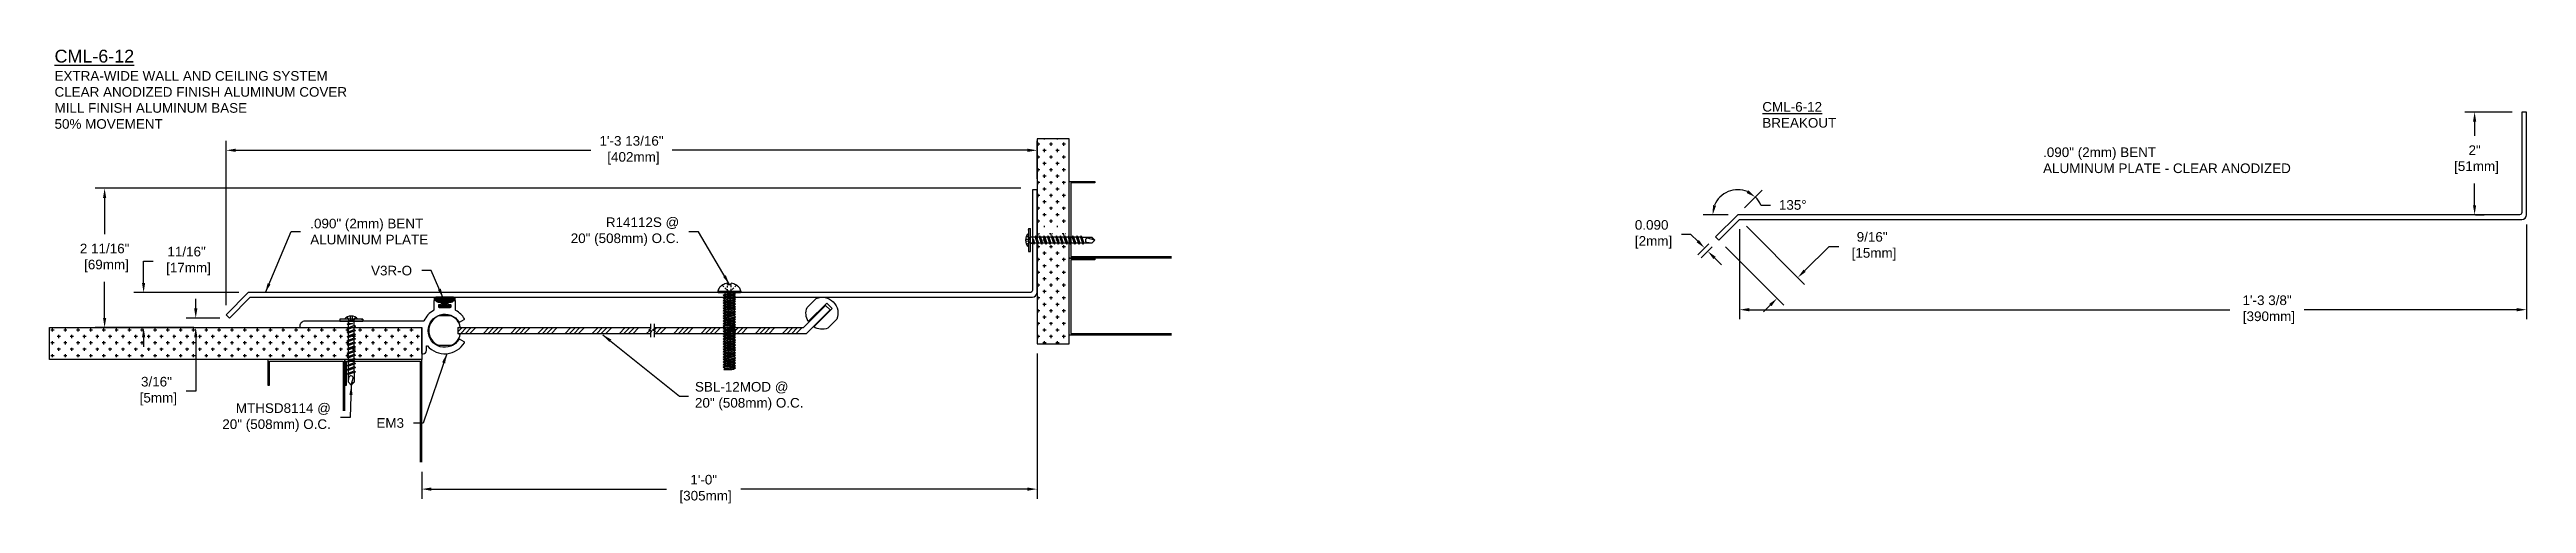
# Model space of a CAD drawing. Header units: inches. Extents: x 8.2 to 56.5, y 49.4 to 58.3.
import ezdxf

# ---------------------------------------------------------------- set-up
doc = ezdxf.new("R2010")
doc.units = ezdxf.units.IN
doc.header["$MEASUREMENT"] = 0
doc.linetypes.add('HIDDEN2', pattern=[0.1875, 0.125, -0.0625])
for name, color, linetype in [('Anchors', 4, 'Continuous'), ('Conditions', 1, 'Continuous'), ('Dimensions', 3, 'Continuous'), ('Fillers', 2, 'Continuous'), ('Metals', 7, 'Continuous'), ('TEXT', 2, 'Continuous')]:
    doc.layers.add(name, color=color, linetype=linetype)
doc.styles.add('ARIAL', font='arial.ttf')
doc.dimstyles.new('Arial', dxfattribs={"dimtxt": 0.1875, "dimasz": 0.1875, "dimexe": 0.1875, "dimexo": 0.1875, "dimgap": 0.1875, "dimtad": 0, "dimtih": 1, "dimtoh": 1, "dimdec": 4, "dimzin": 3, "dimdsep": 46, "dimlunit": 4, "dimtxsty": 'ARIAL', "dimcen": 0.1875, "dimadec": 0, "dimazin": 0, "dimtfac": 1, "dimtdec": 4, "dimtofl": 0, "dimtmove": 0, "dimatfit": 3, "dimfxl": 0, "dimfrac": 2, "dimtolj": 1, "dimtzin": 0, "dimarcsym": 0})

# ---------------------------------------------------------------- blocks, each defined once
blk = doc.blocks.new('V3RforCM')
h = blk.add_hatch(color=256)
h.paths.add_polyline_path([(0.063, -0.194), (0.141, -0.194), (0.141, -0.163), (0.205, -0.163, 0.778538), (0.192, -0.1), (-0.159, -0.1, 0.778538), (-0.172, -0.163), (-0.109, -0.163), (-0.109, -0.194), (-0.03, -0.194), (-0.03, -0.241), (-0.036, -0.267), (-0.091, -0.267), (-0.091, -0.302), (0.124, -0.302), (0.124, -0.267), (0.069, -0.267), (0.063, -0.241)])
edge = h.paths.add_edge_path(flags=16)
edge.add_spline(control_points=[(-0.139, -0.141), (-0.14, -0.141), (-0.185, -0.12), (-0.087, -0.129), (0.017, -0.14)], knot_values=[0.028497, 0.028497, 0.028497, 0.028497, 0.032831, 0.201023, 0.201023, 0.201023, 0.201023], degree=3, periodic=0)
edge.add_spline(control_points=[(0.017, -0.14), (0.12, -0.129), (0.218, -0.12), (0.173, -0.141), (0.172, -0.141)], knot_values=[0.028497, 0.028497, 0.028497, 0.028497, 0.196688, 0.201023, 0.201023, 0.201023, 0.201023], degree=3, periodic=0)
edge.add_line((0.172, -0.141), (-0.139, -0.141))
blk.add_lwpolyline([(0.141, -0.194), (0.141, -0.163), (0.205, -0.163, 0.8111), (0.189, -0.1), (-0.156, -0.1, 0.8111), (-0.172, -0.163), (-0.109, -0.163), (-0.109, -0.194), (-0.03, -0.194), (-0.03, -0.241), (-0.036, -0.267), (-0.091, -0.267), (-0.091, -0.302), (0.124, -0.302), (0.124, -0.267), (0.069, -0.267), (0.063, -0.241), (0.063, -0.194)], format="xyb", close=True)
blk.add_lwpolyline([(0.172, -0.141), (-0.139, -0.141)])
for points in [[(-0.139, -0.141), (-0.14, -0.141), (-0.185, -0.12), (-0.087, -0.129), (0.017, -0.14)], [(0.172, -0.141), (0.173, -0.141), (0.218, -0.12), (0.12, -0.129), (0.017, -0.14)]]:
    blk.add_open_spline(points, degree=3, knots=[0.028497, 0.028497, 0.028497, 0.028497, 0.0328313, 0.2010226, 0.2010226, 0.2010226, 0.2010226])
blk = doc.blocks.new('em3')
blk.add_lwpolyline([(-22.235, -3.441), (-22.235, -3.399, 0.414214), (-22.245, -3.389), (-22.28, -3.389, -0.414214), (-22.29, -3.379), (-22.29, -3.352, -0.414214), (-22.28, -3.342), (-22.207, -3.342, 0.414214), (-22.197, -3.332), (-22.197, -3.321, -0.414214), (-22.187, -3.311), (-22.151, -3.311, -0.414214), (-22.141, -3.321), (-22.141, -3.498, 0.273807), (-22.136, -3.507, -0.158832), (-21.945, -3.71, 0.29076), (-21.936, -3.716), (-19.621, -3.716, -0.414214), (-19.527, -3.81), (-19.527, -3.831, -0.414214), (-19.537, -3.841), (-21.892, -3.841, 0.414214), (-21.902, -3.851), (-21.902, -4.341, -0.414214), (-21.912, -4.351), (-21.933, -4.351, -0.414214), (-21.996, -4.289), (-21.996, -4.204, 0.692603), (-22.013, -4.198, -0.506912), (-22.737, -4.135, -0.420887), (-22.733, -4.121), (-22.642, -4.069, -0.405496), (-22.629, -4.072, 3.520953), (-22.629, -3.731, -0.405496), (-22.642, -3.734), (-22.733, -3.681, -0.420887), (-22.737, -3.668, -0.131423), (-22.569, -3.507, 0.273807), (-22.563, -3.498), (-22.563, -3.321, -0.414214), (-22.553, -3.311), (-22.517, -3.311, -0.414214), (-22.507, -3.321), (-22.507, -3.332, 0.414214), (-22.497, -3.342), (-22.425, -3.342, -0.414214), (-22.415, -3.352), (-22.415, -3.379, -0.414214), (-22.425, -3.389), (-22.46, -3.389, 0.414214), (-22.47, -3.399), (-22.47, -3.441, 0.414214), (-22.46, -3.451), (-22.245, -3.451, 0.414214)], format="xyb", close=True)
blk = doc.blocks.new('R14112S')
for p, q in [((-0.226, 0.031), (0.226, 0.031)), ((-0.226, 0.031), (-0.22, 0)), ((-0.22, 0), (0.22, 0)), ((-0.109, 0.116), (-0.133, 0.141)), ((-0.057, 0.062), (-0.086, 0.092)), ((-0.085, 0), (-0.085, -0.03)), ((-0.034, 0.038), (-0.042, 0.046)), ((-0.034, 0.161), (-0.034, 0.182)), ((-0.034, 0.161), (0.034, 0.161)), ((-0.034, 0.103), (-0.034, 0.131)), ((-0.034, 0.038), (-0.034, 0.065)), ((-0.034, 0.038), (-0.01, 0.038)), ((0.01, 0.038), (0.034, 0.038)), ((0.034, 0.161), (0.034, 0.182)), ((0.034, 0.106), (0.034, 0.142)), ((0.034, 0.038), (0.034, 0.073)), ((0.034, 0.038), (0.042, 0.046)), ((0.057, 0.062), (0.086, 0.092)), ((0.085, 0), (0.085, -0.005)), ((0.109, 0.116), (0.133, 0.141)), ((0.226, 0.031), (0.22, 0)), ((-0.119, -0.05), (0.119, -0.025)), ((-0.119, -0.05), (-0.085, -0.03)), ((-0.119, -0.05), (-0.085, -0.07)), ((-0.119, -0.1), (0.119, -0.075)), ((-0.119, -0.1), (-0.085, -0.08)), ((-0.119, -0.1), (-0.085, -0.12)), ((-0.119, -0.15), (0.119, -0.125)), ((-0.119, -0.15), (-0.085, -0.13)), ((-0.119, -0.15), (-0.085, -0.17)), ((-0.119, -0.2), (0.119, -0.175)), ((-0.119, -0.2), (-0.085, -0.18)), ((-0.119, -0.2), (-0.085, -0.22)), ((-0.119, -0.25), (0.119, -0.225)), ((-0.119, -0.25), (-0.085, -0.23)), ((-0.119, -0.25), (-0.085, -0.27)), ((-0.119, -0.3), (0.119, -0.275)), ((-0.119, -0.3), (-0.085, -0.28)), ((-0.119, -0.3), (-0.085, -0.32)), ((-0.119, -0.35), (0.119, -0.325)), ((-0.119, -0.35), (-0.085, -0.33)), ((-0.119, -0.35), (-0.085, -0.37)), ((-0.119, -0.4), (0.119, -0.375)), ((-0.119, -0.4), (-0.085, -0.38)), ((-0.119, -0.4), (-0.085, -0.42)), ((-0.119, -0.45), (0.119, -0.425)), ((-0.119, -0.45), (-0.085, -0.43)), ((-0.119, -0.45), (-0.085, -0.47)), ((-0.119, -0.5), (0.119, -0.475)), ((-0.119, -0.5), (-0.085, -0.48)), ((-0.085, -0.03), (0.085, -0.005)), ((-0.085, -0.07), (0.085, -0.045)), ((-0.085, -0.08), (0.085, -0.055)), ((-0.085, -0.07), (-0.085, -0.08)), ((-0.085, -0.12), (0.085, -0.095)), ((-0.085, -0.13), (0.085, -0.105)), ((-0.085, -0.12), (-0.085, -0.13)), ((-0.085, -0.17), (0.085, -0.145)), ((-0.085, -0.18), (0.085, -0.155)), ((-0.085, -0.17), (-0.085, -0.18)), ((-0.085, -0.22), (0.085, -0.195)), ((-0.085, -0.23), (0.085, -0.205)), ((-0.085, -0.22), (-0.085, -0.23)), ((-0.085, -0.27), (0.085, -0.245)), ((-0.085, -0.28), (0.085, -0.255)), ((-0.085, -0.27), (-0.085, -0.28)), ((-0.085, -0.32), (0.085, -0.295)), ((-0.085, -0.33), (0.085, -0.305)), ((-0.085, -0.32), (-0.085, -0.33)), ((-0.085, -0.37), (0.085, -0.345)), ((-0.085, -0.38), (0.085, -0.355)), ((-0.085, -0.37), (-0.085, -0.38)), ((-0.085, -0.42), (0.085, -0.395)), ((-0.085, -0.43), (0.085, -0.405)), ((-0.085, -0.42), (-0.085, -0.43)), ((-0.085, -0.47), (0.085, -0.445)), ((-0.085, -0.48), (0.085, -0.455)), ((-0.085, -0.47), (-0.085, -0.48)), ((0.119, -0.025), (0.085, -0.005)), ((0.119, -0.025), (0.085, -0.045)), ((0.085, -0.045), (0.085, -0.055)), ((0.119, -0.075), (0.085, -0.055)), ((0.119, -0.075), (0.085, -0.095)), ((0.085, -0.095), (0.085, -0.105)), ((0.119, -0.125), (0.085, -0.105)), ((0.119, -0.125), (0.085, -0.145)), ((0.085, -0.145), (0.085, -0.155)), ((0.119, -0.175), (0.085, -0.155)), ((0.119, -0.175), (0.085, -0.195)), ((0.085, -0.195), (0.085, -0.205)), ((0.119, -0.225), (0.085, -0.205)), ((0.119, -0.225), (0.085, -0.245)), ((0.085, -0.245), (0.085, -0.255)), ((0.119, -0.275), (0.085, -0.255)), ((0.119, -0.275), (0.085, -0.295)), ((0.085, -0.295), (0.085, -0.305)), ((0.119, -0.325), (0.085, -0.305)), ((0.119, -0.325), (0.085, -0.345)), ((0.085, -0.345), (0.085, -0.355)), ((0.119, -0.375), (0.085, -0.355)), ((0.119, -0.375), (0.085, -0.395)), ((0.085, -0.395), (0.085, -0.405)), ((0.119, -0.425), (0.085, -0.405)), ((0.119, -0.425), (0.085, -0.445)), ((0.085, -0.445), (0.085, -0.455)), ((0.119, -0.475), (0.085, -0.455)), ((0.119, -0.475), (0.085, -0.495)), ((-0.119, -0.5), (-0.085, -0.52)), ((-0.119, -0.55), (0.119, -0.525)), ((-0.119, -0.55), (-0.085, -0.53)), ((-0.119, -0.55), (-0.085, -0.57)), ((-0.119, -0.6), (0.119, -0.575)), ((-0.119, -0.6), (-0.085, -0.58)), ((-0.119, -0.6), (-0.085, -0.62)), ((-0.119, -0.65), (0.119, -0.625)), ((-0.119, -0.65), (-0.085, -0.63)), ((-0.119, -0.65), (-0.085, -0.67)), ((-0.119, -0.7), (0.119, -0.675)), ((-0.119, -0.7), (-0.085, -0.68)), ((-0.119, -0.7), (-0.085, -0.72)), ((-0.119, -0.75), (0.119, -0.725)), ((-0.119, -0.75), (-0.085, -0.73)), ((-0.119, -0.75), (-0.085, -0.77)), ((-0.119, -0.8), (0.119, -0.775)), ((-0.119, -0.8), (-0.085, -0.78)), ((-0.119, -0.8), (-0.085, -0.82)), ((-0.119, -0.85), (0.119, -0.825)), ((-0.119, -0.85), (-0.085, -0.83)), ((-0.119, -0.85), (-0.085, -0.87)), ((-0.119, -0.9), (0.119, -0.875)), ((-0.119, -0.9), (-0.085, -0.88)), ((-0.119, -0.9), (-0.085, -0.92)), ((-0.119, -0.95), (0.119, -0.925)), ((-0.119, -0.95), (-0.085, -0.93)), ((-0.119, -0.95), (-0.085, -0.97)), ((-0.085, -0.52), (0.085, -0.495)), ((-0.085, -0.53), (0.085, -0.505)), ((-0.085, -0.52), (-0.085, -0.53)), ((-0.085, -0.57), (0.085, -0.545)), ((-0.085, -0.58), (0.085, -0.555)), ((-0.085, -0.57), (-0.085, -0.58)), ((-0.085, -0.62), (0.085, -0.595)), ((-0.085, -0.63), (0.085, -0.605)), ((-0.085, -0.62), (-0.085, -0.63)), ((-0.085, -0.67), (0.085, -0.645)), ((-0.085, -0.68), (0.085, -0.655)), ((-0.085, -0.67), (-0.085, -0.68)), ((-0.085, -0.72), (0.085, -0.695)), ((-0.085, -0.73), (0.085, -0.705)), ((-0.085, -0.72), (-0.085, -0.73)), ((-0.085, -0.77), (0.085, -0.745)), ((-0.085, -0.78), (0.085, -0.755)), ((-0.085, -0.77), (-0.085, -0.78)), ((-0.085, -0.82), (0.085, -0.795)), ((-0.085, -0.83), (0.085, -0.805)), ((-0.085, -0.82), (-0.085, -0.83)), ((-0.085, -0.87), (0.085, -0.845)), ((-0.085, -0.88), (0.085, -0.855)), ((-0.085, -0.87), (-0.085, -0.88)), ((-0.085, -0.92), (0.085, -0.895)), ((-0.085, -0.93), (0.085, -0.905)), ((-0.085, -0.92), (-0.085, -0.93)), ((-0.085, -0.97), (0.085, -0.945)), ((-0.085, -0.98), (0.085, -0.955)), ((0.085, -0.495), (0.085, -0.505)), ((0.119, -0.525), (0.085, -0.505)), ((0.119, -0.525), (0.085, -0.545)), ((0.085, -0.545), (0.085, -0.555)), ((0.119, -0.575), (0.085, -0.555)), ((0.119, -0.575), (0.085, -0.595)), ((0.085, -0.595), (0.085, -0.605)), ((0.119, -0.625), (0.085, -0.605)), ((0.119, -0.625), (0.085, -0.645)), ((0.085, -0.645), (0.085, -0.655)), ((0.119, -0.675), (0.085, -0.655)), ((0.119, -0.675), (0.085, -0.695)), ((0.085, -0.695), (0.085, -0.705)), ((0.119, -0.725), (0.085, -0.705)), ((0.119, -0.725), (0.085, -0.745)), ((0.085, -0.745), (0.085, -0.755)), ((0.119, -0.775), (0.085, -0.755)), ((0.119, -0.775), (0.085, -0.795)), ((0.085, -0.795), (0.085, -0.805)), ((0.119, -0.825), (0.085, -0.805)), ((0.119, -0.825), (0.085, -0.845)), ((0.085, -0.845), (0.085, -0.855)), ((0.119, -0.875), (0.085, -0.855)), ((0.119, -0.875), (0.085, -0.895)), ((0.085, -0.895), (0.085, -0.905)), ((0.119, -0.925), (0.085, -0.905)), ((0.119, -0.925), (0.085, -0.945)), ((0.085, -0.945), (0.085, -0.955)), ((0.119, -0.975), (0.085, -0.955)), ((-0.119, -1), (0.119, -0.975)), ((-0.119, -1), (-0.085, -0.98)), ((-0.119, -1), (-0.085, -1.02)), ((-0.119, -1.05), (0.119, -1.025)), ((-0.119, -1.05), (-0.085, -1.03)), ((-0.119, -1.05), (-0.085, -1.07)), ((-0.119, -1.1), (0.119, -1.075)), ((-0.119, -1.1), (-0.085, -1.08)), ((-0.119, -1.1), (-0.085, -1.12)), ((-0.119, -1.15), (0.119, -1.125)), ((-0.119, -1.15), (-0.085, -1.13)), ((-0.119, -1.15), (-0.085, -1.17)), ((-0.119, -1.2), (0.119, -1.175)), ((-0.119, -1.2), (-0.085, -1.18)), ((-0.119, -1.2), (-0.085, -1.22)), ((-0.119, -1.25), (0.119, -1.225)), ((-0.119, -1.25), (-0.085, -1.23)), ((-0.119, -1.25), (-0.085, -1.27)), ((-0.119, -1.3), (0.119, -1.275)), ((-0.119, -1.3), (-0.085, -1.28)), ((-0.119, -1.3), (-0.085, -1.32)), ((-0.119, -1.35), (0.119, -1.325)), ((-0.119, -1.35), (-0.085, -1.33)), ((-0.119, -1.35), (-0.085, -1.37)), ((-0.119, -1.4), (0.119, -1.375)), ((-0.119, -1.4), (-0.085, -1.38)), ((-0.119, -1.4), (-0.085, -1.42)), ((-0.119, -1.45), (0.119, -1.425)), ((-0.119, -1.45), (-0.085, -1.43)), ((-0.085, -0.97), (-0.085, -0.98)), ((-0.085, -1.02), (0.085, -0.995)), ((-0.085, -1.03), (0.085, -1.005)), ((-0.085, -1.02), (-0.085, -1.03)), ((-0.085, -1.07), (0.085, -1.045)), ((-0.085, -1.08), (0.085, -1.055)), ((-0.085, -1.07), (-0.085, -1.08)), ((-0.085, -1.12), (0.085, -1.095)), ((-0.085, -1.13), (0.085, -1.105)), ((-0.085, -1.12), (-0.085, -1.13)), ((-0.085, -1.17), (0.085, -1.145)), ((-0.085, -1.18), (0.085, -1.155)), ((-0.085, -1.17), (-0.085, -1.18)), ((-0.085, -1.22), (0.085, -1.195)), ((-0.085, -1.23), (0.085, -1.205)), ((-0.085, -1.22), (-0.085, -1.23)), ((-0.085, -1.27), (0.085, -1.245)), ((-0.085, -1.28), (0.085, -1.255)), ((-0.085, -1.27), (-0.085, -1.28)), ((-0.085, -1.32), (0.085, -1.295)), ((-0.085, -1.33), (0.085, -1.305)), ((-0.085, -1.32), (-0.085, -1.33)), ((-0.085, -1.37), (0.085, -1.345)), ((-0.085, -1.38), (0.085, -1.355)), ((-0.085, -1.37), (-0.085, -1.38)), ((-0.085, -1.42), (0.085, -1.395)), ((-0.085, -1.43), (0.085, -1.405)), ((-0.085, -1.42), (-0.085, -1.43)), ((-0.085, -1.47), (0.085, -1.445)), ((0.119, -0.975), (0.085, -0.995)), ((0.085, -0.995), (0.085, -1.005)), ((0.119, -1.025), (0.085, -1.005)), ((0.119, -1.025), (0.085, -1.045)), ((0.085, -1.045), (0.085, -1.055)), ((0.119, -1.075), (0.085, -1.055)), ((0.119, -1.075), (0.085, -1.095)), ((0.085, -1.095), (0.085, -1.105)), ((0.119, -1.125), (0.085, -1.105)), ((0.119, -1.125), (0.085, -1.145)), ((0.085, -1.145), (0.085, -1.155)), ((0.119, -1.175), (0.085, -1.155)), ((0.119, -1.175), (0.085, -1.195)), ((0.085, -1.195), (0.085, -1.205)), ((0.119, -1.225), (0.085, -1.205)), ((0.119, -1.225), (0.085, -1.245)), ((0.085, -1.245), (0.085, -1.255)), ((0.119, -1.275), (0.085, -1.255)), ((0.119, -1.275), (0.085, -1.295)), ((0.085, -1.295), (0.085, -1.305)), ((0.119, -1.325), (0.085, -1.305)), ((0.119, -1.325), (0.085, -1.345)), ((0.085, -1.345), (0.085, -1.355)), ((0.119, -1.375), (0.085, -1.355)), ((0.119, -1.375), (0.085, -1.395)), ((0.085, -1.395), (0.085, -1.405)), ((0.119, -1.425), (0.085, -1.405)), ((0.119, -1.425), (0.085, -1.445)), ((0.085, -1.445), (0.085, -1.455)), ((-0.119, -1.45), (-0.085, -1.47)), ((-0.11, -1.5), (0.119, -1.475)), ((-0.11, -1.5), (-0.085, -1.48)), ((-0.11, -1.5), (0.048, -1.5)), ((-0.085, -1.48), (0.085, -1.455)), ((-0.085, -1.47), (-0.085, -1.48)), ((0.048, -1.5), (0.085, -1.495)), ((0.119, -1.475), (0.085, -1.455)), ((0.119, -1.475), (0.085, -1.495))]:
    blk.add_line(p, q)
for centre, radius, start, end in [((-0.08, 0), 0.149, 152.7282, 167.9922), ((-0.041, -0.02), 0.192, 128.7816, 152.7282), ((-0.016, -0.051), 0.232, 108.4084, 128.7816), ((0, -0.1), 0.284, 96.8718, 108.4084), ((0, -0.1), 0.284, 71.5916, 83.1282), ((0.016, -0.051), 0.232, 51.2184, 71.5916), ((0.041, -0.02), 0.192, 27.2718, 51.2184), ((0.08, 0), 0.149, 12.0078, 27.2718)]:
    blk.add_arc(centre, radius, start, end)
blk = doc.blocks.new('SBL-12MOD')
h = blk.add_hatch()
h.set_pattern_fill('ANSI34', color=256, scale=0.5, style=0)
h.paths.add_polyline_path([(5.141, 7.679), (5.141, 7.559), (8.89, 7.559), (8.89, 7.589), (8.919, 7.608), (8.861, 7.63), (8.89, 7.649), (8.89, 7.679)])
h.paths.add_polyline_path([(11.929, 7.559), (12.392, 8.022), (12.304, 8.111), (11.872, 7.679), (8.96, 7.679), (8.96, 7.649), (8.931, 7.63), (8.989, 7.608), (8.96, 7.589), (8.96, 7.559)])
for p, q in [((8.89, 7.749), (8.89, 7.649)), ((8.96, 7.749), (8.96, 7.649)), ((11.872, 7.679), (12.304, 8.111)), ((11.929, 7.559), (12.392, 8.022)), ((12.392, 8.022), (12.304, 8.111)), ((8.89, 7.649), (8.861, 7.63)), ((8.919, 7.608), (8.861, 7.63)), ((8.89, 7.589), (8.919, 7.608)), ((8.89, 7.589), (8.89, 7.489)), ((8.96, 7.649), (8.931, 7.63)), ((8.989, 7.608), (8.931, 7.63)), ((8.96, 7.679), (11.872, 7.679)), ((8.96, 7.589), (8.989, 7.608)), ((8.96, 7.589), (8.96, 7.489)), ((11.929, 7.559), (8.96, 7.559))]:
    blk.add_line(p, q)
for points in [[(12.327, 8.154), (11.968, 7.795, -0.233897), (11.944, 8.071), (12.121, 8.248, -0.654654), (12.526, 7.843), (12.349, 7.666, -0.233897), (12.073, 7.69), (12.432, 8.049)], [(5.182, 7.694, 0.233897), (5.004, 7.906), (4.754, 7.906, 0.654654), (4.754, 7.333), (5.004, 7.333, 0.233897), (5.182, 7.545), (5.141, 7.559), (5.141, 7.679)]]:
    blk.add_lwpolyline(points, format="xyb", close=True)
for points in [[(5.141, 7.679), (8.89, 7.679)], [(8.89, 7.559), (5.141, 7.559)]]:
    blk.add_lwpolyline(points)
blk = doc.blocks.new('*D10')
at = {"layer": 'Defpoints', "color": 0}
for p in [(27.449, 52.51), (15.449, 50.204), (27.449, 49.679)]:
    blk.add_point(p, dxfattribs=at)
at = {"layer": 'Dimensions', "color": 0, "lineweight": -2}
for p, q in [((27.449, 52.323), (27.449, 49.491)), ((15.449, 50.017), (15.449, 49.491)), ((15.636, 49.679), (20.224, 49.679)), ((27.261, 49.679), (21.674, 49.679))]:
    blk.add_line(p, q, dxfattribs=at)
at = {"layer": 'Dimensions', "color": 0}
for points in [[(15.636, 49.71), (15.636, 49.647), (15.449, 49.679)], [(27.261, 49.71), (27.261, 49.647), (27.449, 49.679)]]:
    blk.add_solid(points, dxfattribs=at)
at = {"layer": 'Dimensions', "color": 0, "insert": (20.949, 49.679), "char_height": 0.1875, "attachment_point": 5, "style": 'ARIAL'}
blk.add_mtext('\\A1;1\'-0"\\P [305mm]', dxfattribs=at)
blk = doc.blocks.new('*D11')
at = {"layer": 'Defpoints', "color": 0}
for p in [(27.449, 56.287), (27.449, 55.546), (11.636, 53.079)]:
    blk.add_point(p, dxfattribs=at)
at = {"layer": 'Dimensions', "color": 0, "lineweight": -2}
for p, q in [((11.636, 53.267), (11.636, 56.475)), ((11.823, 56.287), (18.75, 56.287)), ((27.261, 56.287), (20.334, 56.287)), ((27.449, 55.733), (27.449, 56.475))]:
    blk.add_line(p, q, dxfattribs=at)
at = {"layer": 'Dimensions', "color": 0}
for points in [[(11.823, 56.319), (11.823, 56.256), (11.636, 56.287)], [(27.261, 56.319), (27.261, 56.256), (27.449, 56.287)]]:
    blk.add_solid(points, dxfattribs=at)
at = {"layer": 'Dimensions', "color": 0, "insert": (19.542, 56.287), "char_height": 0.1875, "attachment_point": 5, "style": 'ARIAL'}
blk.add_mtext('\\A1;1\'-3 13/16"\\P [402mm]', dxfattribs=at)
blk = doc.blocks.new('*D12')
at = {"layer": 'Defpoints', "color": 0}
for p in [(10.692, 52.829), (11.043, 52.829), (11.7, 53.016)]:
    blk.add_point(p, dxfattribs=at)
at = {"layer": 'Dimensions', "color": 0, "lineweight": -2}
for p, q in [((11.043, 53.203), (11.043, 53.391)), ((11.512, 53.016), (10.856, 53.016)), ((10.879, 52.829), (11.231, 52.829)), ((11.043, 52.642), (11.043, 51.59)), ((11.043, 51.59), (10.856, 51.59))]:
    blk.add_line(p, q, dxfattribs=at)
at = {"layer": 'Dimensions', "color": 0}
for points in [[(11.012, 53.203), (11.075, 53.203), (11.043, 53.016)], [(11.012, 52.642), (11.075, 52.642), (11.043, 52.829)]]:
    blk.add_solid(points, dxfattribs=at)
at = {"layer": 'Dimensions', "color": 0, "insert": (10.277, 51.59), "char_height": 0.1875, "attachment_point": 5, "style": 'ARIAL'}
blk.add_mtext('\\A1;3/16"\\P [5mm]', dxfattribs=at)
blk = doc.blocks.new('*D13')
at = {"layer": 'Defpoints', "color": 0}
for p in [(10.026, 53.511), (12.069, 53.511), (11.192, 52.829)]:
    blk.add_point(p, dxfattribs=at)
at = {"layer": 'Dimensions', "color": 0, "lineweight": -2}
for p, q in [((10.026, 53.698), (10.026, 54.127)), ((10.026, 54.127), (10.213, 54.127)), ((11.881, 53.511), (9.838, 53.511)), ((11.004, 52.829), (9.838, 52.829)), ((10.026, 52.642), (10.026, 52.454))]:
    blk.add_line(p, q, dxfattribs=at)
at = {"layer": 'Dimensions', "color": 0}
for points in [[(9.995, 53.698), (10.057, 53.698), (10.026, 53.511)], [(9.995, 52.642), (10.057, 52.642), (10.026, 52.829)]]:
    blk.add_solid(points, dxfattribs=at)
at = {"layer": 'Dimensions', "color": 0, "insert": (10.865, 54.127), "char_height": 0.1875, "attachment_point": 5, "style": 'ARIAL'}
blk.add_mtext('\\A1;11/16"\\P [17mm]', dxfattribs=at)
blk = doc.blocks.new('*D14')
at = {"layer": 'Defpoints', "color": 0}
for p in [(27.324, 55.546), (9.266, 52.829), (11.192, 52.829)]:
    blk.add_point(p, dxfattribs=at)
at = {"layer": 'Dimensions', "color": 0, "lineweight": -2}
for p, q in [((27.136, 55.546), (9.079, 55.546)), ((9.266, 55.358), (9.266, 54.653)), ((9.266, 53.017), (9.266, 53.722)), ((11.004, 52.829), (9.079, 52.829))]:
    blk.add_line(p, q, dxfattribs=at)
at = {"layer": 'Dimensions', "color": 0}
for points in [[(9.235, 55.358), (9.297, 55.358), (9.266, 55.546)], [(9.235, 53.017), (9.297, 53.017), (9.266, 52.829)]]:
    blk.add_solid(points, dxfattribs=at)
at = {"layer": 'Dimensions', "color": 0, "insert": (9.266, 54.188), "char_height": 0.1875, "attachment_point": 5, "style": 'ARIAL'}
blk.add_mtext('\\A1;2 11/16"\\P [69mm]', dxfattribs=at)
blk = doc.blocks.new('MTHSD8114')
for p, q in [((0.224, 0.038), (-0.224, 0.038)), ((-0.224, 0.038), (-0.224, 0)), ((-0.224, 0), (0.224, 0)), ((-0.056, 0), (0.056, 0)), ((0.06, -0.087), (0.06, 0)), ((0.224, 0.038), (0.224, 0)), ((-0.081, -0.061), (-0.024, -0.047)), ((-0.081, -0.061), (-0.056, -0.047)), ((-0.081, -0.061), (-0.056, -0.074)), ((-0.081, -0.141), (0.085, -0.101)), ((-0.081, -0.141), (-0.056, -0.127)), ((-0.081, -0.141), (-0.056, -0.155)), ((-0.081, -0.221), (0.085, -0.181)), ((-0.081, -0.221), (-0.056, -0.208)), ((-0.081, -0.221), (-0.056, -0.235)), ((-0.081, -0.302), (0.085, -0.262)), ((-0.081, -0.302), (-0.056, -0.288)), ((-0.081, -0.302), (-0.056, -0.316)), ((-0.081, -0.382), (0.085, -0.342)), ((-0.081, -0.382), (-0.056, -0.368)), ((-0.081, -0.382), (-0.056, -0.396)), ((-0.081, -0.463), (0.085, -0.422)), ((-0.081, -0.463), (-0.056, -0.449)), ((-0.081, -0.463), (-0.056, -0.477)), ((-0.056, -0.047), (-0.056, 0)), ((-0.056, 0), (-0.056, -0.047)), ((0.024, -0.047), (-0.056, -0.074)), ((-0.056, -0.047), (0.024, -0.047)), ((-0.056, -0.127), (-0.056, -0.074)), ((0.06, -0.087), (-0.056, -0.127)), ((0.06, -0.115), (-0.056, -0.155)), ((-0.056, -0.208), (-0.056, -0.155)), ((0.06, -0.167), (-0.056, -0.208)), ((0.06, -0.195), (-0.056, -0.235)), ((-0.056, -0.288), (-0.056, -0.235)), ((0.06, -0.248), (-0.056, -0.288)), ((0.06, -0.276), (-0.056, -0.316)), ((-0.056, -0.368), (-0.056, -0.316)), ((0.06, -0.328), (-0.056, -0.368)), ((0.06, -0.356), (-0.056, -0.396)), ((-0.056, -0.449), (-0.056, -0.396)), ((0.06, -0.409), (-0.056, -0.449)), ((0.06, -0.436), (-0.056, -0.477)), ((-0.056, -0.529), (-0.056, -0.477)), ((0.085, -0.101), (0.06, -0.087)), ((0.085, -0.101), (0.06, -0.115)), ((0.06, -0.167), (0.06, -0.115)), ((0.085, -0.181), (0.06, -0.167)), ((0.085, -0.181), (0.06, -0.195)), ((0.06, -0.248), (0.06, -0.195)), ((0.085, -0.262), (0.06, -0.248)), ((0.085, -0.262), (0.06, -0.276)), ((0.06, -0.328), (0.06, -0.276)), ((0.085, -0.342), (0.06, -0.328)), ((0.085, -0.342), (0.06, -0.356)), ((0.06, -0.409), (0.06, -0.356)), ((0.085, -0.422), (0.06, -0.409)), ((0.085, -0.422), (0.06, -0.436)), ((0.06, -0.489), (0.06, -0.436)), ((-0.081, -0.543), (0.085, -0.503)), ((-0.081, -0.543), (-0.056, -0.529)), ((-0.081, -0.543), (-0.056, -0.557)), ((-0.081, -0.624), (0.085, -0.583)), ((-0.081, -0.624), (-0.056, -0.61)), ((-0.081, -0.624), (-0.056, -0.637)), ((-0.081, -0.704), (0.085, -0.664)), ((-0.081, -0.704), (-0.056, -0.69)), ((-0.081, -0.704), (-0.056, -0.718)), ((-0.081, -0.784), (0.085, -0.744)), ((-0.081, -0.784), (-0.056, -0.771)), ((-0.081, -0.784), (-0.056, -0.798)), ((-0.081, -0.865), (0.085, -0.825)), ((-0.081, -0.865), (-0.056, -0.851)), ((-0.081, -0.865), (-0.056, -0.879)), ((-0.081, -0.945), (0.085, -0.905)), ((-0.081, -0.945), (-0.056, -0.931)), ((-0.081, -0.945), (-0.056, -0.959)), ((0.06, -0.489), (-0.056, -0.529)), ((0.06, -0.517), (-0.056, -0.557)), ((-0.056, -0.61), (-0.056, -0.557)), ((0.06, -0.569), (-0.056, -0.61)), ((0.06, -0.597), (-0.056, -0.637)), ((-0.056, -0.69), (-0.056, -0.637)), ((0.06, -0.65), (-0.056, -0.69)), ((0.06, -0.678), (-0.056, -0.718)), ((-0.056, -0.771), (-0.056, -0.718)), ((0.06, -0.73), (-0.056, -0.771)), ((0.06, -0.758), (-0.056, -0.798)), ((-0.056, -0.851), (-0.056, -0.798)), ((0.06, -0.811), (-0.056, -0.851)), ((0.06, -0.839), (-0.056, -0.879)), ((-0.056, -0.931), (-0.056, -0.879)), ((0.06, -0.891), (-0.056, -0.931)), ((0.06, -0.919), (-0.056, -0.959)), ((-0.056, -1.012), (-0.056, -0.959)), ((0.085, -0.503), (0.06, -0.489)), ((0.085, -0.503), (0.06, -0.517)), ((0.06, -0.569), (0.06, -0.517)), ((0.085, -0.583), (0.06, -0.569)), ((0.085, -0.583), (0.06, -0.597)), ((0.06, -0.65), (0.06, -0.597)), ((0.085, -0.664), (0.06, -0.65)), ((0.085, -0.664), (0.06, -0.678)), ((0.06, -0.73), (0.06, -0.678)), ((0.085, -0.744), (0.06, -0.73)), ((0.085, -0.744), (0.06, -0.758)), ((0.06, -0.811), (0.06, -0.758)), ((0.085, -0.825), (0.06, -0.811)), ((0.085, -0.825), (0.06, -0.839)), ((0.06, -0.891), (0.06, -0.839)), ((0.085, -0.905), (0.06, -0.891)), ((0.085, -0.905), (0.06, -0.919)), ((0.06, -0.972), (0.06, -0.919)), ((-0.081, -1.026), (0.085, -0.985)), ((-0.081, -1.026), (-0.056, -1.012)), ((-0.081, -1.026), (-0.056, -1.04)), ((0.06, -0.972), (-0.056, -1.012)), ((0.06, -0.999), (-0.056, -1.04)), ((-0.056, -1.192), (-0.056, -1.04)), ((-0.056, -1.192), (-0.046, -1.097)), ((0.002, -1.25), (-0.056, -1.192)), ((0.002, -1.25), (0.039, -1.111)), ((0.002, -1.25), (0.06, -1.192)), ((0.085, -0.985), (0.06, -0.972)), ((0.085, -0.985), (0.06, -0.999)), ((0.06, -0.999), (0.06, -1.192))]:
    blk.add_line(p, q)
at = {"linetype": 'HIDDEN2'}
for p, q in [((-0.081, 0.079), (-0.038, 0.006)), ((0.038, 0.006), (-0.038, 0.006)), ((-0.019, 0.099), (-0.016, 0.006)), ((0.019, 0.099), (0.016, 0.006)), ((0.081, 0.079), (0.038, 0.006))]:
    blk.add_line(p, q, dxfattribs=at)
for centre, radius, start, end in [((0, -0.066), 0.166, 38.5375, 141.4625), ((-0.005, -1.11), 0.0433, 358.315, 162.8045), ((0.089, -1.279), 0.0922, 108.6241, 161.3759)]:
    blk.add_arc(centre, radius, start, end)
blk.add_point((0.204, 0.038))
blk = doc.blocks.new('*D16')
at = {"layer": 'Defpoints', "color": 0}
for p in [(41.151, 54.94), (40.746, 54.534), (41.88, 53.399)]:
    blk.add_point(p, dxfattribs=at)
at = {"layer": 'Dimensions', "color": 0, "lineweight": -2}
for p, q in [((41.283, 54.807), (42.418, 53.672)), ((40.878, 54.402), (42.013, 53.267)), ((42.418, 53.937), (42.895, 54.414)), ((42.895, 54.414), (43.083, 54.414)), ((41.748, 53.267), (41.615, 53.134))]:
    blk.add_line(p, q, dxfattribs=at)
at = {"layer": 'Dimensions', "color": 0}
for points in [[(42.396, 53.959), (42.44, 53.915), (42.286, 53.805)], [(41.726, 53.289), (41.77, 53.245), (41.88, 53.399)]]:
    blk.add_solid(points, dxfattribs=at)
at = {"layer": 'Dimensions', "color": 0, "insert": (43.735, 54.414), "char_height": 0.1875, "attachment_point": 5, "style": 'ARIAL'}
blk.add_mtext('\\A1;9/16"\\P [15mm]', dxfattribs=at)
blk = doc.blocks.new('*D17')
at = {"layer": 'Defpoints', "color": 0}
for p in [(41.151, 54.94), (56.495, 55.03), (56.495, 53.178)]:
    blk.add_point(p, dxfattribs=at)
at = {"layer": 'Dimensions', "color": 0, "lineweight": -2}
for p, q in [((41.151, 54.752), (41.151, 52.991)), ((56.495, 54.842), (56.495, 52.991)), ((41.338, 53.178), (50.712, 53.178)), ((56.307, 53.178), (52.161, 53.178))]:
    blk.add_line(p, q, dxfattribs=at)
at = {"layer": 'Dimensions', "color": 0}
for points in [[(41.338, 53.21), (41.338, 53.147), (41.151, 53.178)], [(56.307, 53.21), (56.307, 53.147), (56.495, 53.178)]]:
    blk.add_solid(points, dxfattribs=at)
at = {"layer": 'Dimensions', "color": 0, "insert": (51.437, 53.178), "char_height": 0.1875, "attachment_point": 5, "style": 'ARIAL'}
blk.add_mtext('\\A1;1\'-3 3/8"\\P [390mm]', dxfattribs=at)
blk = doc.blocks.new('*D18')
at = {"layer": 'Defpoints', "color": 0}
for p in [(56.405, 57.033), (55.313, 55.03), (55.484, 55.03)]:
    blk.add_point(p, dxfattribs=at)
at = {"layer": 'Dimensions', "color": 0, "lineweight": -2}
for p, q in [((56.217, 57.033), (55.296, 57.033)), ((55.484, 56.846), (55.484, 56.57)), ((55.484, 55.217), (55.484, 55.641)), ((55.5, 55.03), (55.671, 55.03))]:
    blk.add_line(p, q, dxfattribs=at)
at = {"layer": 'Dimensions', "color": 0}
for points in [[(55.452, 56.846), (55.515, 56.846), (55.484, 57.033)], [(55.452, 55.217), (55.515, 55.217), (55.484, 55.03)]]:
    blk.add_solid(points, dxfattribs=at)
at = {"layer": 'Dimensions', "color": 0, "insert": (55.484, 56.106), "char_height": 0.1875, "attachment_point": 5, "style": 'ARIAL'}
blk.add_mtext('\\A1;2"\\P [51mm]', dxfattribs=at)
blk = doc.blocks.new('*D19')
at = {"layer": 'Defpoints', "color": 0}
for p in [(40.768, 55.375), (40.682, 54.598), (41.114, 55.03), (41.114, 55.03), (45.732, 55.03)]:
    blk.add_point(p, dxfattribs=at)
at = {"layer": 'Dimensions', "color": 0, "lineweight": -2}
for p, q in [((41.246, 55.162), (41.592, 55.508)), ((41.564, 55.22), (41.751, 55.22)), ((40.926, 55.03), (40.437, 55.03))]:
    blk.add_line(p, q, dxfattribs=at)
for start, end in [(67.1135, 157.8865), (22.8865, 45)]:
    blk.add_arc((41.114, 55.03), 0.489, start, end, dxfattribs=at)
at = {"layer": 'Dimensions', "color": 0}
for points in [[(40.691, 55.208), (40.63, 55.22), (40.625, 55.03)], [(41.321, 55.506), (41.286, 55.454), (41.459, 55.375)]]:
    blk.add_solid(points, dxfattribs=at)
at = {"layer": 'Dimensions', "color": 0, "insert": (42.187, 55.22), "char_height": 0.1875, "attachment_point": 5, "style": 'ARIAL'}
blk.add_mtext('\\A1;135°', dxfattribs=at)
blk = doc.blocks.new('*D20')
at = {"layer": 'Defpoints', "color": 0}
for p in [(40.682, 54.598), (40.467, 54.383), (40.746, 54.534)]:
    blk.add_point(p, dxfattribs=at)
at = {"layer": 'Dimensions', "color": 0, "lineweight": -2}
for p, q in [((40.202, 54.648), (40.014, 54.648)), ((40.334, 54.515), (40.202, 54.648)), ((40.549, 54.465), (40.334, 54.25)), ((40.613, 54.402), (40.398, 54.187)), ((40.663, 54.187), (40.796, 54.054))]:
    blk.add_line(p, q, dxfattribs=at)
at = {"layer": 'Dimensions', "color": 0}
for points in [[(40.356, 54.537), (40.312, 54.493), (40.467, 54.383)], [(40.685, 54.209), (40.641, 54.164), (40.53, 54.319)]]:
    blk.add_solid(points, dxfattribs=at)
at = {"layer": 'Dimensions', "color": 0, "insert": (39.435, 54.648), "char_height": 0.1875, "attachment_point": 5, "style": 'ARIAL'}
blk.add_mtext('\\A1;0.090\\P [2mm]', dxfattribs=at)

msp = doc.modelspace()

# ---------------------------------------------------------------- hatches: boundary and pattern name
at = {"layer": 'Conditions'}
h = msp.add_hatch(dxfattribs=at)
h.set_pattern_fill('CROSS', color=256, scale=0.5, angle=90, style=0)
h.set_pattern_definition([(90, (17.72162, 49.37522), (-0.125, 0.125), [0.0625, -0.1875]), (180, (17.75287, 49.40647), (-0.125, -0.125), [0.0625, -0.1875])])
h.paths.add_polyline_path([(28.0739, 55.68171), (28.0739, 56.51045), (27.4489, 56.51045), (27.4489, 54.80024), (27.45737, 54.78495), (27.51499, 54.78495), (27.52785, 54.80817), (27.5407, 54.78495), (27.59833, 54.78495), (27.61118, 54.80817), (27.62403, 54.78495), (27.68166, 54.78495), (27.69451, 54.80817), (27.70737, 54.78495), (27.76499, 54.78495), (27.77785, 54.80817), (27.7907, 54.78495), (27.84833, 54.78495), (27.86118, 54.80817), (27.87403, 54.78495), (27.93166, 54.78495), (27.94451, 54.80817), (27.95737, 54.78495), (28.01499, 54.78495), (28.02785, 54.80817), (28.0407, 54.78495), (28.0739, 54.78495)])
h.paths.add_polyline_path([(28.0739, 54.6441), (28.06951, 54.63617), (28.05635, 54.65995), (27.99935, 54.65995), (27.98618, 54.63617), (27.97302, 54.65995), (27.91601, 54.65995), (27.90285, 54.63617), (27.88968, 54.65995), (27.83268, 54.65995), (27.81951, 54.63617), (27.80635, 54.65995), (27.74935, 54.65995), (27.73618, 54.63617), (27.72302, 54.65995), (27.66601, 54.65995), (27.65285, 54.63617), (27.63968, 54.65995), (27.58268, 54.65995), (27.56951, 54.63617), (27.55635, 54.65995), (27.49935, 54.65995), (27.48618, 54.63617), (27.47302, 54.65995), (27.4489, 54.65995), (27.4489, 53.38736), (27.4489, 52.51045), (28.0739, 52.51045)])
h = msp.add_hatch(dxfattribs=at)
h.set_pattern_fill('CROSS', color=256, scale=0.5, angle=90, style=0)
h.paths.add_polyline_path([(15.4489, 52.20432), (15.4489, 52.81932, 0.41421356), (15.4389, 52.82932), (13.0839, 52.82932), (8.19186, 52.82932), (8.19186, 52.20432)])

# ---------------------------------------------------------------- linework, layer by layer
for points in [[(28.0739, 52.51045), (28.0739, 56.51045), (27.4489, 56.51045), (27.4489, 52.51045), (28.0739, 52.51045)], [(30.0739, 54.18171), (28.0739, 54.18171), (28.0739, 55.68171), (28.5739, 55.68171), (28.5739, 55.65046), (28.10515, 55.65046), (28.10515, 54.21296), (30.0739, 54.21296)], [(30.0739, 52.68171), (28.0739, 52.68171), (28.0739, 54.18171), (28.5739, 54.18171), (28.5739, 54.15046), (28.10515, 54.15046), (28.10515, 52.71296), (30.0739, 52.71296)], [(15.4489, 52.20432), (8.19186, 52.20432), (8.19186, 52.82932), (15.4489, 52.82932), (15.4489, 52.20432)], [(13.9489, 51.20465), (13.9489, 52.20432), (12.4489, 52.20432), (12.4489, 51.70432), (12.48015, 51.70432), (12.48015, 52.17307), (13.91765, 52.17307), (13.91765, 51.2047)], [(15.4489, 50.20432), (15.4489, 52.20432), (13.9489, 52.20432), (13.9489, 51.70432), (13.98015, 51.70432), (13.98015, 52.17307), (15.41765, 52.17307), (15.41765, 50.20432)]]:
    msp.add_lwpolyline(points, dxfattribs=at)
at = {"layer": 'Metals'}
for points in [[(40.74551, 54.53426), (41.15084, 54.93959), (56.40487, 54.93959, 0.41421356), (56.49487, 55.02959), (56.49487, 57.03334), (56.40487, 57.03334), (56.40487, 55.07459, -0.41421356), (56.35987, 55.02959), (41.11356, 55.02959), (40.68187, 54.5979)], [(11.69954, 53.01553), (12.10487, 53.42086), (27.3589, 53.42086, 0.41421356), (27.4489, 53.51086), (27.4489, 55.51461), (27.3589, 55.51461), (27.3589, 53.55586, -0.41421356), (27.3139, 53.51086), (12.0676, 53.51086), (11.6359, 53.07917)]]:
    msp.add_lwpolyline(points, format="xyb", close=True, dxfattribs=at)

# ---------------------------------------------------------------- block references
at = {"layer": 'Anchors', "rotation": 90}
msp.add_blockref('MTHSD8114', (27.3239, 54.53523), dxfattribs=at)
at = {"layer": 'Anchors'}
for name, p in [('R14112S', (21.4489, 53.51086)), ('SBL-12MOD', (11.02035, 45.15114)), ('MTHSD8114', (14.07509, 52.95432))]:
    msp.add_blockref(name, p, dxfattribs=at)
at = {"layer": 'Fillers'}
msp.add_blockref('V3RforCM', (15.88236, 53.52114), dxfattribs=at)
at = {"layer": 'Metals', "xscale": -1}
msp.add_blockref('em3', (-6.45325, 56.6702), dxfattribs=at)

# ---------------------------------------------------------------- texts
at = {"layer": 'TEXT', "char_height": 0.25, "width": 9.6875, "attachment_point": 1, "style": 'ARIAL'}
for s, insert in [('{\\LCML-6-12\\P\\H0.75x;\\lEXTRA-WIDE WALL AND CEILING SYSTEM\\PCLEAR ANODIZED FINISH ALUMINUM COVER\\PMILL FINISH ALUMINUM BASE\\P50% MOVEMENT}', (8.28937, 58.24904)), ('{\\H0.75x;\\LCML-6-12\\P\\lBREAKOUT}', (41.59399, 57.22948)), ('{\\H0.75x;.090" (2mm) BENT\\PALUMINUM PLATE - CLEAR ANODIZED }', (47.06858, 56.34335))]:
    msp.add_mtext(s, dxfattribs=dict(at, insert=insert))
at = {"layer": 'TEXT', "char_height": 0.1875, "style": 'ARIAL'}
for s, insert, attachment_point in [('.090" (2mm) BENT\\PALUMINUM PLATE', (13.27646, 54.70128), 4), ('R14112S @\\P20" (508mm) O.C.', (20.47132, 54.69987), 6), ('V3R-O', (15.26194, 53.93971), 6), ('SBL-12MOD @\\P20" (508mm) O.C.', (20.77826, 51.4908), 4), ('MTHSD8114 @\\P20" (508mm) O.C.', (13.67733, 51.0741), 6), ('EM3', (15.10506, 50.96768), 6)]:
    msp.add_mtext(s, dxfattribs=dict(at, insert=insert, attachment_point=attachment_point))

# ---------------------------------------------------------------- dimensions: what is measured, and where the dimension line sits
at = {"layer": 'Dimensions'}
for base, p1, p2, angle, override, picture, middle, dimtype in [((55.4835370399, 55.0295863485), (56.40486903, 57.0333363485), (55.3127427673, 55.0295863485), 90, {"dimpost": '\\X'}, '*D18', (55.4835370399, 56.1055595818), 160), ((9.26611, 52.82932), (27.3239, 55.54586), (11.19186, 52.82932), 90, {"dimpost": '\\X'}, '*D14', (9.26611, 54.18759), 160), ((40.46675, 54.38277), (40.74551, 54.53426), (40.68187, 54.5979), 135, {"dimdec": 3, "dimlunit": 2, "dimpost": '\\X'}, '*D20', (39.43489, 54.64794), 161), ((41.88048, 53.39929), (41.15084, 54.93959), (40.74551, 54.53426), 225, {"dimpost": '\\X'}, '*D16', (43.73482, 54.41409), 161), ((10.0259, 53.51086), (11.19186, 52.82932), (12.06872, 53.51086), 90, {"dimpost": '\\X'}, '*D13', (10.86542, 54.12671), 160), ((11.04331, 52.82932), (11.69954, 53.01553), (10.69186, 52.82932), 90, {"dimpost": '\\X'}, '*D12', (10.27662, 51.58952), 160)]:
    dim = msp.add_linear_dim(base=base, p1=p1, p2=p2, angle=angle, dimstyle='Arial', override=override, dxfattribs=at)
    dim.commit()
    dim.dimension.update_dxf_attribs({"geometry": picture, "text_midpoint": middle, "dimtype": dimtype})
for base, p1, p2, picture, middle in [((27.4489, 56.28746), (11.6359, 53.07917), (27.4489, 55.54586), '*D11', (19.5424, 56.28746)), ((56.49487, 53.17834), (41.15084, 54.93959), (56.49487, 55.02959), '*D17', (51.43661, 53.17834)), ((27.4489, 49.67857), (15.4489, 50.20432), (27.4489, 52.51045), '*D10', (20.9489, 49.67857))]:
    dim = msp.add_linear_dim(base=base, p1=p1, p2=p2, dimstyle='Arial', override={"dimpost": '\\X'}, dxfattribs=at)
    dim.commit()
    dim.dimension.update_dxf_attribs({"geometry": picture, "text_midpoint": middle, "dimtype": 160})
dim = msp.add_angular_dim_2l(base=(40.7679, 55.37525), line1=((45.73215, 55.02959), (41.11356, 55.02959)), line2=((41.11356, 55.02959), (40.68187, 54.5979)), dimstyle='Arial', override={"dimpost": '\\X'}, dxfattribs=at)
dim.commit()
dim.dimension.update_dxf_attribs({"geometry": '*D19', "text_midpoint": (42.18685, 55.2197)})

# ---------------------------------------------------------------- leaders
at = {"layer": 'TEXT'}
for points in [[(12.4003, 53.51086), (12.90146, 54.70128), (13.08896, 54.70128)], [(14.07711, 51.70432), (14.05233, 51.0741), (13.86483, 51.0741)]]:
    msp.add_leader(points, dimstyle='Arial', override={"dimgap": 0.1875, "dimtad": 0}, dxfattribs=at)
at = {"layer": 'TEXT', "annotation_type": 0, "has_hookline": 1, "hookline_direction": 1}
for points, text_width in [([(21.4489, 53.67223), (20.84632, 54.69987), (20.65882, 54.69987)], 2.08578), ([(15.86765, 53.40523), (15.63694, 53.93971), (15.44944, 53.93971)], 0.7876), ([(15.93762, 52.32049), (15.48006, 50.96768), (15.29256, 50.96768)], 0.50597)]:
    msp.add_leader(points, dimstyle='Arial', override={"dimgap": 0.1875, "dimtad": 0}, dxfattribs=dict(at, text_width=text_width))
at = {"layer": 'TEXT'}
msp.add_leader([(18.98055, 52.69031), (20.47601, 51.4908), (20.65326, 51.4908)], dimstyle='Arial', dxfattribs=at)

doc.saveas('drawing.dxf')
